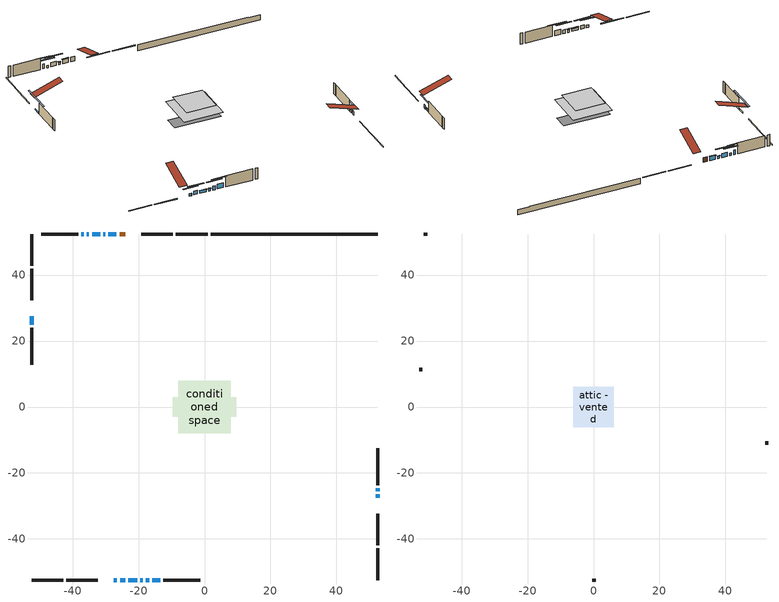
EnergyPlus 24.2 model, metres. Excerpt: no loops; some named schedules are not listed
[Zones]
conditioned space
 floor outside (Floor1 construction): -2.7,-2.7 -2.7,2.7 2.7,2.7 2.7,-2.7 z0.31
 floor adiabatic (AdiabaticFloorConstruction): -8.02,-8.02 -8.02,8.02 8.02,8.02 8.02,-8.02 z2.75
 floor foundation (Slab1 construction): -9.67,-2.97 -9.67,2.97 9.67,2.97 9.67,-2.97 z-2.13
 wall outside (RimJoist1 construction): 0.92,52.44 -8.68,52.44 / -52.44,-52.44 -42.84,-52.44 / -52.44,52.44 -52.44,42.84 / 52.44,-52.44 52.44,-42.84 z0.31:0.61
 wall outside (RimJoist2 construction): -9.61,52.44 -19.1,52.44 / -41.91,-52.44 -32.43,-52.44 / -52.44,41.91 -52.44,32.43 / 52.44,-41.91 52.44,-32.43 z0.31:0.61
 wall outside (AdiabaticWallConstruction 1): -24.08,52.44 -25.76,52.44 z0.31:2.34
 wall outside (AdiabaticWallConstruction): 52.44,-27.45 52.44,-26.43 / -25.6,-52.44 -24.08,-52.44 / -17.79,-52.44 -16.77,-52.44 z0.31:1.91; -27.45,-52.44 -26.53,-52.44 / 52.44,-25.5 52.44,-24.58 / -23.15,-52.44 -20.4,-52.44 / -19.48,-52.44 -18.71,-52.44 z0.31:1.38; -26.69,52.44 -29.13,52.44 / -31.65,52.44 -34.09,52.44 z0.31:2.06; -30.06,52.44 -30.72,52.44 / -35.01,52.44 -35.68,52.44 z0.31:1.33; -52.44,27.45 -52.44,25.01 z0.31:0.92; -36.61,52.44 -37.37,52.44 z0.31:2.34; -15.84,-52.44 -13.4,-52.44 z0.31:2.44
 wall outside (Wall1 construction): -38.3,52.44 -49.5,52.44 / -12.47,-52.44 -1.26,-52.44 / -52.44,24.08 -52.44,12.87 / 52.44,-23.65 52.44,-12.45 z0.31:5.19
 wall foundation (FoundationWall1 construction): 1.85,52.44,-2.13 1.85,52.44,0.31 47.38,52.44,0.31 47.38,52.44,0.02 52.44,52.44,0.02 52.44,52.44,-2.13
 window (WindowConstruction): 52.44,-27.44 52.44,-26.43 z0.31:1.91
 window (WindowConstruction 6): -27.44,-52.44 -26.53,-52.44 z0.31:1.38
 window (WindowConstruction 7): -25.6,-52.44 -24.08,-52.44 z0.31:1.91
 window (WindowConstruction 8): 52.44,-25.5 52.44,-24.58 z0.31:1.38
 window (WindowConstruction 9): -26.69,52.44 -29.13,52.44 z0.31:2.06
 window (WindowConstruction 10): -30.06,52.44 -30.72,52.44 z0.31:1.32
 window (WindowConstruction 11): -23.15,-52.44 -20.4,-52.44 z0.31:1.38
 window (WindowConstruction 12): -19.48,-52.44 -18.71,-52.44 z0.31:1.38
 window (WindowConstruction 13): -52.44,27.44 -52.44,25.01 z0.31:0.92
 window (WindowConstruction 1): -31.65,52.44 -34.09,52.44 z0.31:2.06
 window (WindowConstruction 2): -35.02,52.44 -35.68,52.44 z0.31:1.32
 window (WindowConstruction 3): -36.61,52.44 -37.37,52.44 z0.31:2.34
 window (WindowConstruction 4): -17.78,-52.44 -16.77,-52.44 z0.31:1.91
 window (WindowConstruction 5): -15.84,-52.44 -13.4,-52.44 z0.31:2.44
 door (Door): -24.08,52.44 -25.76,52.44 z0.31:2.34
 ceiling adiabatic (AdiabaticFloorConstruction): 8.02,-8.02 8.02,8.02 -8.02,8.02 -8.02,-8.02 z2.75
attic - vented
 floor to conditioned space (Floor2 construction Reversed): -6.08,-6.08 -6.08,6.08 6.08,6.08 6.08,-6.08 z5.19
 wall outside (Wall3 construction): -50.43,52.44 -51.52,52.44 / -0.33,-52.44 0.75,-52.44 / -52.44,11.94 -52.44,10.86 / 52.44,-11.52 52.44,-10.44 z0.31:5.19
 roof outside (Roof1 construction): -23.15,52.44,5.19 -23.15,40.59,9.14 -20.03,40.59,9.14 -20.03,52.44,5.19; -28.37,-52.44,5.19 -28.37,-40.59,9.14 -31.5,-40.59,9.14 -31.5,-52.44,5.19; -52.44,28.37,5.19 -40.59,28.37,9.14 -40.59,31.5,9.14 -52.44,31.5,5.19; 52.44,-28.37,5.19 40.59,-28.37,9.14 40.59,-31.5,9.14 52.44,-31.5,5.19
shading: 52.44,-23.79 52.44,-30.08 52.86,-30.08 52.86,-23.79 z4.55; -23.89,-52.44 -30.08,-52.44 -30.08,-52.86 -23.89,-52.86 z4.02; -21.44,-52.44 -28.24,-52.44 -28.24,-52.86 -21.44,-52.86 z4.55; 52.44,-24.38 52.44,-25.7 52.86,-25.7 52.86,-24.38 z1.58; -29.33,52.44 -26.49,52.44 -26.49,52.86 -29.33,52.86 z2.26; -30.92,52.44 -29.86,52.44 -29.86,52.86 -30.92,52.86 z1.53; -20.2,-52.44 -23.35,-52.44 -23.35,-52.86 -20.2,-52.86 z1.58; -18.51,-52.44 -19.68,-52.44 -19.68,-52.86 -18.51,-52.86 z1.58; -52.44,19.92 -52.44,32.53 -52.86,32.53 -52.86,19.92 z6; -36.73,52.44 -29.01,52.44 -29.01,52.86 -36.73,52.86 z4.7; -38.32,52.44 -32.38,52.44 -32.38,52.86 -38.32,52.86 z3.96; -40.01,52.44 -33.97,52.44 -33.97,52.86 -40.01,52.86 z4.98; -14.13,-52.44 -20.42,-52.44 -20.42,-52.86 -14.13,-52.86 z4.55; -10.76,-52.44 -18.48,-52.44 -18.48,-52.86 -10.76,-52.86 z5.08
[Building]
Building 1: Terrain=Suburbs
[Site:Location]
Montreal Intl AP_QC: Latitude {deg}=45.47; Longitude {deg}=-73.74; Time Zone {hr}=-5; Elevation {m}=36; Keep Site Location Information=Yes
[Site:GroundTemperature:Shallow]
2.07863, -0.316383, -0.508184, 0.628371, 5.19101, 9.73239, 13.6695, 16.1636, 16.3755, 14.347, 10.5102, 6.10817
[Site:WaterMainsTemperature]
Calculation Method=Schedule; Temperature Schedule=mains temperature schedule
[Material] Roughness=Rough; Thermal Absorptance=0.9
Name | Thickness {m} | Conductivity {W/m-K} | Density {kg/m3} | Specific Heat {J/kg-K} | Solar Absorptance | Visible Absorptance
asphalt or fiberglass shingles | 0.00635 | 0.162714 | 1121.4 | 1465.45 | 0.84 | 0.84
ceiling loosefill ins | 0.169333 | 0.0480833 | 16.02 | 1046.75 | 0.7 | 0.7
ceiling stud and cavity | 0.1397 | 0.43832 | 65.682 | 1177.47 | 0.7 | 0.7
concrete 4.0 in. | 0.1016 | 1.803125 | 2242.8 | 837.4 | 0.7 | 0.7
concrete 8.0 in. | 0.2032 | 1.803125 | 2242.8 | 837.4 | 0.7 | 0.7
door material | 0.04445 | 0.188738 | 512.64 | 1214.23 | 0.7 | 0.7
exterior vertical ins | 0.0305045 | 0.029427 | 32.04 | 1214.23 | 0.7 | 0.7
floor covering | 0.0127 | 0.0433444 | 54.468 | 1339.84 | 0.6 | 0.6
floor rigid ins | 0.103632 | 0.029427 | 32.04 | 1214.23 | 0.7 | 0.7
floor rigid ins 1; wall rigid ins 1 | 0.512978 | 0.029427 | 32.04 | 1214.23 | 0.7 | 0.7
floor stud and cavity | 0.1397 | 0.129595 | 92.3553 | 1139.71 | 0.7 | 0.7
floor stud and cavity 1 | 0.1397 | 1.75129 | 37.0049 | 1207.88 | 0.7 | 0.7
furniture material conditioned space 1 | 0.1524 | 0.115458 | 640.8 | 1214.23 | 0.6 | 0.6
gypsum board | 0.0127 | 0.160291 | 801 | 837.4 | 0.6 | 0.6
gypsum board 1 | 0.0127 | 0.160291 | 801 | 837.4 | 0.7 | 0.7
osb sheathing 0.5 in. | 0.0127 | 0.115458 | 512.64 | 1214.23 | 0.7 | 0.7
osb sheathing 0.75 in. | 0.01905 | 0.115458 | 512.64 | 1214.23 | 0.7 | 0.7
osb sheathing 2.0 in. | 0.0508 | 0.115458 | 512.64 | 1214.23 | 0.7 | 0.7
rim joist rigid ins; wall rigid ins | 0.051816 | 0.029427 | 32.04 | 1214.23 | 0.7 | 0.7
rim joist stud and cavity | 0.0508 | 0.0451784 | 125.044 | 1163.47 | 0.6 | 0.6
rim joist stud and cavity 1 | 0.0508 | 0.0407152 | 125.044 | 1163.47 | 0.6 | 0.6
wall stud and cavity | 0.1397 | 0.161587 | 139.0536 | 1170.24 | 0.7 | 0.7
wall stud and cavity 1 | 0.0889 | 6.1454 | 50.32683 | 1063.81 | 0.6 | 0.6
wall stud and cavity 2 | 0.0889 | 0.380278 | 52.3479 | 1209.89 | 0.7 | 0.7
wall stud and cavity 3 | 0.0889 | 0.391764 | 83.0341 | 1211.67 | 0.7 | 0.7
wood siding | 0.0254 | 0.102417 | 544.68 | 1172.36 | 0.4 | 0.4
wood siding 1 | 0.00254 | 0.102417 | 544.68 | 1172.36 | 0.4 | 0.4
wood siding 2; wood siding 3; wood siding 4 | 0.0254 | 0.102417 | 544.68 | 1172.36 | 0.7 | 0.7
[WindowMaterial:SimpleGlazingSystem]
Name | U-Factor {W/m2-K} | Solar Heat Gain Coefficient
WindowMaterial | 2.98038 | 0.61
WindowMaterial 1 | 2.87988 | 0.7
WindowMaterial 2 | 2.96732 | 0.62
WindowMaterial 3 | 3.01899 | 0.58
WindowMaterial 4 | 2.8725 | 0.71
WindowMaterial 5 | 2.94177 | 0.64
WindowMaterial 6 | 2.898619 | 0.69
WindowMaterial 7 | 2.95426 | 0.63
WindowMaterial 8 | 2.96789 | 0.62
[Construction]
AdiabaticFloorConstruction: floor stud and cavity 1, floor rigid ins 1, osb sheathing 0.75 in., floor covering
AdiabaticWallConstruction: wood siding 3, wall rigid ins 1, wall stud and cavity 2, gypsum board
AdiabaticWallConstruction 1: wood siding 4, wall rigid ins 1, wall stud and cavity 2, gypsum board
Door: door material
Floor1 construction: floor stud and cavity, floor rigid ins, osb sheathing 0.75 in., floor covering
Floor2 construction Reversed: gypsum board, ceiling stud and cavity, ceiling loosefill ins
FoundationWall1 construction: concrete 8.0 in., gypsum board 1
furniture construction conditioned space 1: furniture material conditioned space 1
PartitionWallConstruction: gypsum board, wall stud and cavity 3, gypsum board
RimJoist1 construction: wood siding 2, osb sheathing 2.0 in., rim joist stud and cavity
RimJoist2 construction: wood siding 2, rim joist rigid ins, osb sheathing 2.0 in., rim joist stud and cavity 1
Roof1 construction: asphalt or fiberglass shingles
Slab1 construction: concrete 4.0 in.
Wall1 construction: wood siding, wall rigid ins, osb sheathing 0.5 in., wall stud and cavity, gypsum board
Wall3 construction: wood siding 1, wall stud and cavity 1
WindowConstruction; WindowConstruction 4: WindowMaterial
WindowConstruction 1; WindowConstruction 9: WindowMaterial 1
WindowConstruction 10; WindowConstruction 2: WindowMaterial 2
WindowConstruction 11; WindowConstruction 6; WindowConstruction 8: WindowMaterial 5
WindowConstruction 12: WindowMaterial 7
WindowConstruction 13: WindowMaterial 8
WindowConstruction 3: WindowMaterial 3
WindowConstruction 5: WindowMaterial 4
WindowConstruction 7: WindowMaterial 6
[Zone] Multiplier=1; Part of Total Floor Area=Yes
Name | Volume {m3}
attic - vented | 94.9811
conditioned space | 931.5
[Space]
Name | Zone | Volume {m3}
attic - vented 1 | attic - vented | 94.9811
conditioned space 1 | conditioned space | 931.5
[ZoneInfiltration:EffectiveLeakageArea]
infil attic - vented 1: Zone or Space=attic - vented 1; Schedule=Always On Discrete; Effective Air Leakage Area {cm2}=5923.6; Stack Coefficient=0.000613867; Wind Coefficient=1.67401e-05
[ZoneMixing]
whole house fan mix: Zone or Space=attic - vented; Schedule=Always On Continuous; Design Flow Rate Calculation Method=Flow/Zone; Design Flow Rate {m3/s}=0; Source Zone or Space=conditioned space
[SurfaceProperty:ExposedFoundationPerimeter]
Slab1: Exposed Perimeter Calculation Method=TotalExposedPerimeter; Total Exposed Perimeter {m}=50.596
[InternalMass] Zone or ZoneList=conditioned space; Space or SpaceList=conditioned space 1
Name | Construction | Surface Area {m2}
furniture mass conditioned space 1 | furniture construction conditioned space 1 | 160.748
partition wall mass | PartitionWallConstruction | 401.87
[Lights]
interior lighting: Zone or ZoneList or Space or SpaceList=conditioned space 1; Schedule=interior lighting schedule; Design Level Calculation Method=LightingLevel; Lighting Level {W}=343.2; Return Air Fraction=0; Fraction Radiant=0.6; Fraction Visible=0.2; Fraction Replaceable=1
[People]
occupants: Zone or ZoneList or Space or SpaceList=conditioned space 1; Number of People Schedule=occupants schedule; Number of People Calculation Method=People; Number of People=3; Fraction Radiant=0.314171; Sensible Heat Fraction=0.56303; Activity Level Schedule=occupants activity schedule; Carbon Dioxide Generation Rate {m3/s-W}=0; Enable ASHRAE 55 Comfort Warnings=No; Mean Radiant Temperature Calculation Type=EnclosureAveraged
[ElectricEquipment] Zone or ZoneList or Space or SpaceList=conditioned space 1; Design Level Calculation Method=EquipmentLevel
Name | Schedule | Design Level {W} | Fraction Latent | Fraction Radiant | Fraction Lost
clothes dryer | clothes dryer schedule | 140.772 | 0.015 | 0.081 | 0.85
clothes washer | clothes washer schedule | 32.1985 | 0.03 | 0.162 | 0.7
cooking range | cooking range schedule | 215.147 | 0.08 | 0.432 | 0.2
dishwasher | dishwasher schedule | 66.8632 | 0.3 | 0.18 | 0.4
fridge | fridge schedule | 72.9452 | 0 | 0.6 | 0
mech vent house fan | mech vent house fan schedule | 10 | 0 | 0 | 1
mech vent house fan cfis | mech vent house fan cfis schedule | 0 | 0 | 0 | 0
misc plug loads | misc plug loads schedule | 494.7 | 0.045 | 0.513 | 0.1
whole house fan | Always On Discrete | 0 | 0 | 0 | 1
[OtherEquipment] Zone or ZoneList or Space or SpaceList=conditioned space 1; Design Level Calculation Method=EquipmentLevel
Name | Fuel Type | Schedule | Design Level {W} | Fraction Latent | Fraction Radiant | Fraction Lost
clothes dryer 1 | Electricity | clothes dryer schedule | 0 | 0.015 | 0.081 | 0.85
cooking range 1 | Electricity | cooking range schedule | 0 | 0.08 | 0.432 | 0.2
general water use latent | None | general water use schedule | 62.594 | 1 | 0 | 0
general water use sensible | None | general water use schedule | -61.6891 | 0 | 0.6 | 0
mech vent house fan latent load | None | Always On Discrete | 0 | 1 | 0 | 0
mech vent house fan sensible load | None | Always On Discrete | 0 | 0 | 0 | 0
water heater energy adjustment1 | Electricity | Always On Discrete | 0.01 | 0 | 0 | 1
[ZoneInfiltration:DesignFlowRate] Zone or ZoneList or Space or SpaceList=conditioned space 1; Schedule=Always On Discrete; Design Flow Rate Calculation Method=Flow/Zone; Design Flow Rate {m3/s}=0
infil flow; natural vent flow; whole house fan flow
[ZoneControl:Thermostat]
conditioned space Thermostat: Zone or ZoneList=conditioned space; Control Type Schedule=conditioned space Thermostat Schedule; Control 1=conditioned space temperature setpoint; Temperature Difference Between Cutout And Setpoint {deltaC}=0
[ThermostatSetpoint:DualSetpoint]
conditioned space temperature setpoint: Heating Setpoint Temperature Schedule=heating setpoint; Cooling Setpoint Temperature Schedule=cooling setpoint
[Zone equipment]
conditioned space: electric baseboard
[Foundation:Kiva]
Foundation Kiva 1: Initial Indoor Air Temperature {C}=21; Wall Height Above Grade {m}=0.309982; Wall Depth Below Slab {m}=0.2032; Custom Block Material Name 1=exterior vertical ins; Custom Block Depth 1 {m}=2.43998; Custom Block X Position 1 {m}=0.2159; Custom Block Z Position 1 {m}=0
[Foundation:Kiva:Settings]
Soil Conductivity {W/m-K}=0.849921; Soil Density {kg/m3}=1842.3; Soil Specific Heat {J/kg-K}=418.7; Ground Solar Absorptivity=0.9; Ground Thermal Absorptivity=0.9; Ground Surface Roughness {m}=0.03; Far-Field Width {m}=40; Deep-Ground Boundary Condition=ZeroFlux; Deep-Ground Depth {m}=40; Minimum Cell Dimension {m}=0.2; Maximum Cell Growth Coefficient=3; Simulation Timestep=Timestep
[Exterior:Lights]
exterior lighting: Schedule=exterior lighting schedule; Design Level {W}=75.6
[EnergyManagementSystem:Sensor] Output:Variable or Output:Meter Index Key=conditioned space
Name | Output:Variable or Output:Meter
conditioned_space_clg_unmet_s | Zone Cooling Setpoint Not Met Time
conditioned_space_htg_unmet_s | Zone Heating Setpoint Not Met Time
fridge_tin_s; tin_s; tin_s_1 | Zone Mean Air Temperature
tout_s | Zone Outdoor Air Drybulb Temperature
win_s | Zone Air Humidity Ratio
[Schedule:Constant]
Name | Hourly Value
Always On Continuous; mech vent house fan schedule; mech vent house fan cfis schedule; Always On Discrete | 1
occupants activity schedule | 117.228
fridge schedule | 0
[Schedule:Week:Daily]
interior lighting schedule Week Rule - Jan1-Jan27: interior lighting schedule day, interior lighting schedule day, interior lighting schedule day, interior lighting schedule day, interior lighting schedule day, interior lighting schedule day, interior lighting schedule day, interior lighting schedule default day, interior lighting schedule default day, interior lighting schedule default day, interior lighting schedule default day, interior lighting schedule default day
interior lighting schedule Week Rule - Jan28-Feb3: interior lighting schedule day, interior lighting schedule day, interior lighting schedule day, interior lighting schedule day, interior lighting schedule day 1, interior lighting schedule day 1, interior lighting schedule day 1, interior lighting schedule default day, interior lighting schedule default day, interior lighting schedule default day, interior lighting schedule default day, interior lighting schedule default day
interior lighting schedule Week Rule - Feb4-Feb24: interior lighting schedule day 1, interior lighting schedule day 1, interior lighting schedule day 1, interior lighting schedule day 1, interior lighting schedule day 1, interior lighting schedule day 1, interior lighting schedule day 1, interior lighting schedule default day, interior lighting schedule default day, interior lighting schedule default day, interior lighting schedule default day, interior lighting schedule default day
interior lighting schedule Week Rule - Feb25-Mar3: interior lighting schedule day 1, interior lighting schedule day 1, interior lighting schedule day 1, interior lighting schedule day 1, interior lighting schedule day 2, interior lighting schedule day 2, interior lighting schedule day 2, interior lighting schedule default day, interior lighting schedule default day, interior lighting schedule default day, interior lighting schedule default day, interior lighting schedule default day
interior lighting schedule Week Rule - Mar4-Mar31: interior lighting schedule day 2, interior lighting schedule day 2, interior lighting schedule day 2, interior lighting schedule day 2, interior lighting schedule day 2, interior lighting schedule day 2, interior lighting schedule day 2, interior lighting schedule default day, interior lighting schedule default day, interior lighting schedule default day, interior lighting schedule default day, interior lighting schedule default day
interior lighting schedule Week Rule - Apr1-Apr28: interior lighting schedule day 3, interior lighting schedule day 3, interior lighting schedule day 3, interior lighting schedule day 3, interior lighting schedule day 3, interior lighting schedule day 3, interior lighting schedule day 3, interior lighting schedule default day, interior lighting schedule default day, interior lighting schedule default day, interior lighting schedule default day, interior lighting schedule default day
interior lighting schedule Week Rule - Apr29-May5: interior lighting schedule day 3, interior lighting schedule day 3, interior lighting schedule day 4, interior lighting schedule day 4, interior lighting schedule day 4, interior lighting schedule day 4, interior lighting schedule day 4, interior lighting schedule default day, interior lighting schedule default day, interior lighting schedule default day, interior lighting schedule default day, interior lighting schedule default day
interior lighting schedule Week Rule - May6-May26: interior lighting schedule day 4, interior lighting schedule day 4, interior lighting schedule day 4, interior lighting schedule day 4, interior lighting schedule day 4, interior lighting schedule day 4, interior lighting schedule day 4, interior lighting schedule default day, interior lighting schedule default day, interior lighting schedule default day, interior lighting schedule default day, interior lighting schedule default day
interior lighting schedule Week Rule - May27-Jun2: interior lighting schedule day 4, interior lighting schedule day 4, interior lighting schedule day 4, interior lighting schedule day 4, interior lighting schedule day 4, interior lighting schedule day 5, interior lighting schedule day 5, interior lighting schedule default day, interior lighting schedule default day, interior lighting schedule default day, interior lighting schedule default day, interior lighting schedule default day
interior lighting schedule Week Rule - Jun3-Jun30: interior lighting schedule day 5, interior lighting schedule day 5, interior lighting schedule day 5, interior lighting schedule day 5, interior lighting schedule day 5, interior lighting schedule day 5, interior lighting schedule day 5, interior lighting schedule default day, interior lighting schedule default day, interior lighting schedule default day, interior lighting schedule default day, interior lighting schedule default day
interior lighting schedule Week Rule - Jul1-Jul28: interior lighting schedule day 6, interior lighting schedule day 6, interior lighting schedule day 6, interior lighting schedule day 6, interior lighting schedule day 6, interior lighting schedule day 6, interior lighting schedule day 6, interior lighting schedule default day, interior lighting schedule default day, interior lighting schedule default day, interior lighting schedule default day, interior lighting schedule default day
interior lighting schedule Week Rule - Jul29-Aug4: interior lighting schedule day 6, interior lighting schedule day 6, interior lighting schedule day 6, interior lighting schedule day 7, interior lighting schedule day 7, interior lighting schedule day 7, interior lighting schedule day 7, interior lighting schedule default day, interior lighting schedule default day, interior lighting schedule default day, interior lighting schedule default day, interior lighting schedule default day
interior lighting schedule Week Rule - Aug5-Aug25: interior lighting schedule day 7, interior lighting schedule day 7, interior lighting schedule day 7, interior lighting schedule day 7, interior lighting schedule day 7, interior lighting schedule day 7, interior lighting schedule day 7, interior lighting schedule default day, interior lighting schedule default day, interior lighting schedule default day, interior lighting schedule default day, interior lighting schedule default day
interior lighting schedule Week Rule - Aug26-Sep1: interior lighting schedule day 7, interior lighting schedule day 7, interior lighting schedule day 7, interior lighting schedule day 7, interior lighting schedule day 7, interior lighting schedule day 7, interior lighting schedule day 8, interior lighting schedule default day, interior lighting schedule default day, interior lighting schedule default day, interior lighting schedule default day, interior lighting schedule default day
interior lighting schedule Week Rule - Sep2-Sep29: interior lighting schedule day 8, interior lighting schedule day 8, interior lighting schedule day 8, interior lighting schedule day 8, interior lighting schedule day 8, interior lighting schedule day 8, interior lighting schedule day 8, interior lighting schedule default day, interior lighting schedule default day, interior lighting schedule default day, interior lighting schedule default day, interior lighting schedule default day
interior lighting schedule Week Rule - Sep30-Oct6: interior lighting schedule day 8, interior lighting schedule day 9, interior lighting schedule day 9, interior lighting schedule day 9, interior lighting schedule day 9, interior lighting schedule day 9, interior lighting schedule day 9, interior lighting schedule default day, interior lighting schedule default day, interior lighting schedule default day, interior lighting schedule default day, interior lighting schedule default day
interior lighting schedule Week Rule - Oct7-Oct27: interior lighting schedule day 9, interior lighting schedule day 9, interior lighting schedule day 9, interior lighting schedule day 9, interior lighting schedule day 9, interior lighting schedule day 9, interior lighting schedule day 9, interior lighting schedule default day, interior lighting schedule default day, interior lighting schedule default day, interior lighting schedule default day, interior lighting schedule default day
interior lighting schedule Week Rule - Oct28-Nov3: interior lighting schedule day 9, interior lighting schedule day 9, interior lighting schedule day 9, interior lighting schedule day 9, interior lighting schedule day 10, interior lighting schedule day 10, interior lighting schedule day 10, interior lighting schedule default day, interior lighting schedule default day, interior lighting schedule default day, interior lighting schedule default day, interior lighting schedule default day
interior lighting schedule Week Rule - Nov4-Nov24: interior lighting schedule day 10, interior lighting schedule day 10, interior lighting schedule day 10, interior lighting schedule day 10, interior lighting schedule day 10, interior lighting schedule day 10, interior lighting schedule day 10, interior lighting schedule default day, interior lighting schedule default day, interior lighting schedule default day, interior lighting schedule default day, interior lighting schedule default day
interior lighting schedule Week Rule - Nov25-Dec1: interior lighting schedule day 10, interior lighting schedule day 10, interior lighting schedule day 10, interior lighting schedule day 10, interior lighting schedule day 10, interior lighting schedule day 10, interior lighting schedule day 11, interior lighting schedule default day, interior lighting schedule default day, interior lighting schedule default day, interior lighting schedule default day, interior lighting schedule default day
interior lighting schedule Week Rule - Dec2-Dec31: interior lighting schedule day 11, interior lighting schedule day 11, interior lighting schedule day 11, interior lighting schedule day 11, interior lighting schedule day 11, interior lighting schedule day 11, interior lighting schedule day 11, interior lighting schedule default day, interior lighting schedule default day, interior lighting schedule default day, interior lighting schedule default day, interior lighting schedule default day
occupants schedule Week Rule - Jan1-Dec31: occupants schedule day, occupants schedule day, occupants schedule day, occupants schedule day, occupants schedule day, occupants schedule day, occupants schedule day, occupants schedule default day, occupants schedule default day, occupants schedule default day, occupants schedule default day, occupants schedule default day
clothes dryer schedule Week Rule - Jan1-Dec31: clothes dryer schedule day, clothes dryer schedule day, clothes dryer schedule day, clothes dryer schedule day, clothes dryer schedule day, clothes dryer schedule day, clothes dryer schedule day, clothes dryer schedule default day, clothes dryer schedule default day, clothes dryer schedule default day, clothes dryer schedule default day, clothes dryer schedule default day
clothes washer schedule Week Rule - Jan1-Dec31: clothes washer schedule day, clothes washer schedule day, clothes washer schedule day, clothes washer schedule day, clothes washer schedule day, clothes washer schedule day, clothes washer schedule day, clothes washer schedule default day, clothes washer schedule default day, clothes washer schedule default day, clothes washer schedule default day, clothes washer schedule default day
cooking range schedule Week Rule - Jan1-Dec31: cooking range schedule day, cooking range schedule day, cooking range schedule day, cooking range schedule day, cooking range schedule day, cooking range schedule day, cooking range schedule day, cooking range schedule default day, cooking range schedule default day, cooking range schedule default day, cooking range schedule default day, cooking range schedule default day
dishwasher schedule Week Rule - Jan1-Dec31: dishwasher schedule day, dishwasher schedule day, dishwasher schedule day, dishwasher schedule day, dishwasher schedule day, dishwasher schedule day, dishwasher schedule day, dishwasher schedule default day, dishwasher schedule default day, dishwasher schedule default day, dishwasher schedule default day, dishwasher schedule default day
misc plug loads schedule Week Rule - Jan1-Dec31: misc plug loads schedule day, misc plug loads schedule day, misc plug loads schedule day, misc plug loads schedule day, misc plug loads schedule day, misc plug loads schedule day, misc plug loads schedule day, misc plug loads schedule default day, misc plug loads schedule default day, misc plug loads schedule default day, misc plug loads schedule default day, misc plug loads schedule default day
general water use schedule Week Rule - Jan1-Dec31: general water use schedule day, general water use schedule day, general water use schedule day, general water use schedule day, general water use schedule day, general water use schedule day, general water use schedule day, general water use schedule default day, general water use schedule default day, general water use schedule default day, general water use schedule default day, general water use schedule default day
exterior lighting schedule Week Rule - Jan1-Jan27: exterior lighting schedule day, exterior lighting schedule day, exterior lighting schedule day, exterior lighting schedule day, exterior lighting schedule day, exterior lighting schedule day, exterior lighting schedule day, exterior lighting schedule default day, exterior lighting schedule default day, exterior lighting schedule default day, exterior lighting schedule default day, exterior lighting schedule default day
exterior lighting schedule Week Rule - Jan28-Feb3: exterior lighting schedule day, exterior lighting schedule day, exterior lighting schedule day, exterior lighting schedule day, exterior lighting schedule day 1, exterior lighting schedule day 1, exterior lighting schedule day 1, exterior lighting schedule default day, exterior lighting schedule default day, exterior lighting schedule default day, exterior lighting schedule default day, exterior lighting schedule default day
exterior lighting schedule Week Rule - Feb4-Feb24: exterior lighting schedule day 1, exterior lighting schedule day 1, exterior lighting schedule day 1, exterior lighting schedule day 1, exterior lighting schedule day 1, exterior lighting schedule day 1, exterior lighting schedule day 1, exterior lighting schedule default day, exterior lighting schedule default day, exterior lighting schedule default day, exterior lighting schedule default day, exterior lighting schedule default day
exterior lighting schedule Week Rule - Feb25-Mar3: exterior lighting schedule day 1, exterior lighting schedule day 1, exterior lighting schedule day 1, exterior lighting schedule day 1, exterior lighting schedule day 2, exterior lighting schedule day 2, exterior lighting schedule day 2, exterior lighting schedule default day, exterior lighting schedule default day, exterior lighting schedule default day, exterior lighting schedule default day, exterior lighting schedule default day
exterior lighting schedule Week Rule - Mar4-Mar31: exterior lighting schedule day 2, exterior lighting schedule day 2, exterior lighting schedule day 2, exterior lighting schedule day 2, exterior lighting schedule day 2, exterior lighting schedule day 2, exterior lighting schedule day 2, exterior lighting schedule default day, exterior lighting schedule default day, exterior lighting schedule default day, exterior lighting schedule default day, exterior lighting schedule default day
exterior lighting schedule Week Rule - Apr1-Apr28: exterior lighting schedule day 3, exterior lighting schedule day 3, exterior lighting schedule day 3, exterior lighting schedule day 3, exterior lighting schedule day 3, exterior lighting schedule day 3, exterior lighting schedule day 3, exterior lighting schedule default day, exterior lighting schedule default day, exterior lighting schedule default day, exterior lighting schedule default day, exterior lighting schedule default day
exterior lighting schedule Week Rule - Apr29-May5: exterior lighting schedule day 3, exterior lighting schedule day 3, exterior lighting schedule day 4, exterior lighting schedule day 4, exterior lighting schedule day 4, exterior lighting schedule day 4, exterior lighting schedule day 4, exterior lighting schedule default day, exterior lighting schedule default day, exterior lighting schedule default day, exterior lighting schedule default day, exterior lighting schedule default day
exterior lighting schedule Week Rule - May6-May26: exterior lighting schedule day 4, exterior lighting schedule day 4, exterior lighting schedule day 4, exterior lighting schedule day 4, exterior lighting schedule day 4, exterior lighting schedule day 4, exterior lighting schedule day 4, exterior lighting schedule default day, exterior lighting schedule default day, exterior lighting schedule default day, exterior lighting schedule default day, exterior lighting schedule default day
exterior lighting schedule Week Rule - May27-Jun2: exterior lighting schedule day 4, exterior lighting schedule day 4, exterior lighting schedule day 4, exterior lighting schedule day 4, exterior lighting schedule day 4, exterior lighting schedule day 5, exterior lighting schedule day 5, exterior lighting schedule default day, exterior lighting schedule default day, exterior lighting schedule default day, exterior lighting schedule default day, exterior lighting schedule default day
exterior lighting schedule Week Rule - Jun3-Jun30: exterior lighting schedule day 5, exterior lighting schedule day 5, exterior lighting schedule day 5, exterior lighting schedule day 5, exterior lighting schedule day 5, exterior lighting schedule day 5, exterior lighting schedule day 5, exterior lighting schedule default day, exterior lighting schedule default day, exterior lighting schedule default day, exterior lighting schedule default day, exterior lighting schedule default day
exterior lighting schedule Week Rule - Jul1-Jul28: exterior lighting schedule day 6, exterior lighting schedule day 6, exterior lighting schedule day 6, exterior lighting schedule day 6, exterior lighting schedule day 6, exterior lighting schedule day 6, exterior lighting schedule day 6, exterior lighting schedule default day, exterior lighting schedule default day, exterior lighting schedule default day, exterior lighting schedule default day, exterior lighting schedule default day
exterior lighting schedule Week Rule - Jul29-Aug4: exterior lighting schedule day 6, exterior lighting schedule day 6, exterior lighting schedule day 6, exterior lighting schedule day 7, exterior lighting schedule day 7, exterior lighting schedule day 7, exterior lighting schedule day 7, exterior lighting schedule default day, exterior lighting schedule default day, exterior lighting schedule default day, exterior lighting schedule default day, exterior lighting schedule default day
exterior lighting schedule Week Rule - Aug5-Aug25: exterior lighting schedule day 7, exterior lighting schedule day 7, exterior lighting schedule day 7, exterior lighting schedule day 7, exterior lighting schedule day 7, exterior lighting schedule day 7, exterior lighting schedule day 7, exterior lighting schedule default day, exterior lighting schedule default day, exterior lighting schedule default day, exterior lighting schedule default day, exterior lighting schedule default day
exterior lighting schedule Week Rule - Aug26-Sep1: exterior lighting schedule day 7, exterior lighting schedule day 7, exterior lighting schedule day 7, exterior lighting schedule day 7, exterior lighting schedule day 7, exterior lighting schedule day 7, exterior lighting schedule day 8, exterior lighting schedule default day, exterior lighting schedule default day, exterior lighting schedule default day, exterior lighting schedule default day, exterior lighting schedule default day
exterior lighting schedule Week Rule - Sep2-Sep29: exterior lighting schedule day 8, exterior lighting schedule day 8, exterior lighting schedule day 8, exterior lighting schedule day 8, exterior lighting schedule day 8, exterior lighting schedule day 8, exterior lighting schedule day 8, exterior lighting schedule default day, exterior lighting schedule default day, exterior lighting schedule default day, exterior lighting schedule default day, exterior lighting schedule default day
exterior lighting schedule Week Rule - Sep30-Oct6: exterior lighting schedule day 8, exterior lighting schedule day 9, exterior lighting schedule day 9, exterior lighting schedule day 9, exterior lighting schedule day 9, exterior lighting schedule day 9, exterior lighting schedule day 9, exterior lighting schedule default day, exterior lighting schedule default day, exterior lighting schedule default day, exterior lighting schedule default day, exterior lighting schedule default day
[Schedule:Year]
interior lighting schedule: interior lighting schedule Week Rule - Jan1-Jan27, 1, 1, 1, 27, interior lighting schedule Week Rule - Jan28-Feb3, 1, 28, 2, 3, interior lighting schedule Week Rule - Feb4-Feb24, 2, 4, 2, 24, interior lighting schedule Week Rule - Feb25-Mar3, 2, 25, 3, 3, interior lighting schedule Week Rule - Mar4-Mar31, 3, 4, 3, 31, interior lighting schedule Week Rule - Apr1-Apr28, 4, 1, 4, 28, interior lighting schedule Week Rule - Apr29-May5, 4, 29, 5, 5, interior lighting schedule Week Rule - May6-May26, 5, 6, 5, 26, interior lighting schedule Week Rule - May27-Jun2, 5, 27, 6, 2, interior lighting schedule Week Rule - Jun3-Jun30, 6, 3, 6, 30, interior lighting schedule Week Rule - Jul1-Jul28, 7, 1, 7, 28, interior lighting schedule Week Rule - Jul29-Aug4, 7, 29, 8, 4, interior lighting schedule Week Rule - Aug5-Aug25, 8, 5, 8, 25, interior lighting schedule Week Rule - Aug26-Sep1, 8, 26, 9, 1, interior lighting schedule Week Rule - Sep2-Sep29, 9, 2, 9, 29, interior lighting schedule Week Rule - Sep30-Oct6, 9, 30, 10, 6, interior lighting schedule Week Rule - Oct7-Oct27, 10, 7, 10, 27, interior lighting schedule Week Rule - Oct28-Nov3, 10, 28, 11, 3, interior lighting schedule Week Rule - Nov4-Nov24, 11, 4, 11, 24, interior lighting schedule Week Rule - Nov25-Dec1, 11, 25, 12, 1, interior lighting schedule Week Rule - Dec2-Dec31, 12, 2, 12, 31
occupants schedule: occupants schedule Week Rule - Jan1-Dec31, 1, 1, 12, 31
clothes dryer schedule: clothes dryer schedule Week Rule - Jan1-Dec31, 1, 1, 12, 31
clothes washer schedule: clothes washer schedule Week Rule - Jan1-Dec31, 1, 1, 12, 31
cooking range schedule: cooking range schedule Week Rule - Jan1-Dec31, 1, 1, 12, 31
dishwasher schedule: dishwasher schedule Week Rule - Jan1-Dec31, 1, 1, 12, 31
misc plug loads schedule: misc plug loads schedule Week Rule - Jan1-Dec31, 1, 1, 12, 31
general water use schedule: general water use schedule Week Rule - Jan1-Dec31, 1, 1, 12, 31
exterior lighting schedule: exterior lighting schedule Week Rule - Jan1-Jan27, 1, 1, 1, 27, exterior lighting schedule Week Rule - Jan28-Feb3, 1, 28, 2, 3, exterior lighting schedule Week Rule - Feb4-Feb24, 2, 4, 2, 24, exterior lighting schedule Week Rule - Feb25-Mar3, 2, 25, 3, 3, exterior lighting schedule Week Rule - Mar4-Mar31, 3, 4, 3, 31, exterior lighting schedule Week Rule - Apr1-Apr28, 4, 1, 4, 28, exterior lighting schedule Week Rule - Apr29-May5, 4, 29, 5, 5, exterior lighting schedule Week Rule - May6-May26, 5, 6, 5, 26, exterior lighting schedule Week Rule - May27-Jun2, 5, 27, 6, 2, exterior lighting schedule Week Rule - Jun3-Jun30, 6, 3, 6, 30, exterior lighting schedule Week Rule - Jul1-Jul28, 7, 1, 7, 28, exterior lighting schedule Week Rule - Jul29-Aug4, 7, 29, 8, 4, exterior lighting schedule Week Rule - Aug5-Aug25, 8, 5, 8, 25, exterior lighting schedule Week Rule - Aug26-Sep1, 8, 26, 9, 1, exterior lighting schedule Week Rule - Sep2-Sep29, 9, 2, 9, 29, exterior lighting schedule Week Rule - Sep30-Oct6, 9, 30, 10, 6, exterior lighting schedule Week Rule - Oct7-Oct27, 10, 7, 10, 27, exterior lighting schedule Week Rule - Oct28-Nov3, 10, 28, 11, 3, exterior lighting schedule Week Rule - Nov4-Nov24, 11, 4, 11, 24, exterior lighting schedule Week Rule - Nov25-Dec1, 11, 25, 12, 1, exterior lighting schedule Week Rule - Dec2-Dec31, 12, 2, 12, 31
[Schedule:Compact]
conditioned space Thermostat Schedule: Through: 12/31, For: AllDays, Until: 24:00, 4
mains temperature schedule: Through: 01/01, For: AllDays, Until: 24:00, 6.56833, Through: 01/02, For: AllDays, Until: 24:00, 6.48722, Through: 01/03, For: AllDays, Until: 24:00, 6.40722, Through: 01/04, For: AllDays, Until: 24:00, 6.32889, Through: 01/05, For: AllDays, Until: 24:00, 6.25167, Through: 01/06, For: AllDays, Until: 24:00, 6.17611, Through: 01/07, For: AllDays, Until: 24:00, 6.10222, Through: 01/08, For: AllDays, Until: 24:00, 6.02944, Through: 01/09, For: AllDays, Until: 24:00, 5.95833, Through: 01/10, For: AllDays, Until: 24:00, 5.88889, Through: 01/11, For: AllDays, Until: 24:00, 5.82056, Through: 01/12, For: AllDays, Until: 24:00, 5.75444, Through: 01/13, For: AllDays, Until: 24:00, 5.68944, Through: 01/14, For: AllDays, Until: 24:00, 5.62611, Through: 01/15, For: AllDays, Until: 24:00, 5.56444, Through: 01/16, For: AllDays, Until: 24:00, 5.50444, Through: 01/17, For: AllDays, Until: 24:00, 5.44611, Through: 01/18, For: AllDays, Until: 24:00, 5.38944, Through: 01/19, For: AllDays, Until: 24:00, 5.33389, Through: 01/20, For: AllDays, Until: 24:00, 5.28111, Through: 01/21, For: AllDays, Until: 24:00, 5.22944, Through: 01/22, For: AllDays, Until: 24:00, 5.17944, Through: 01/23, For: AllDays, Until: 24:00, 5.13111, Through: 01/24, For: AllDays, Until: 24:00, 5.085, Through: 01/25, For: AllDays, Until: 24:00, 5.04056, Through: 01/26, For: AllDays, Until: 24:00, 4.99778, Through: 01/27, For: AllDays, Until: 24:00, 4.95667, Through: 01/28, For: AllDays, Until: 24:00, 4.91778, Through: 01/29, For: AllDays, Until: 24:00, 4.88056, Through: 01/30, For: AllDays, Until: 24:00, 4.845, Through: 01/31, For: AllDays, Until: 24:00, 4.81167, Through: 02/01, For: AllDays, Until: 24:00, 4.77944, Through: 02/02, For: AllDays, Until: 24:00, 4.75, Through: 02/03, For: AllDays, Until: 24:00, 4.72167, Through: 02/04, For: AllDays, Until: 24:00, 4.69611, Through: 02/05, For: AllDays, Until: 24:00, 4.67167, Through: 02/06, For: AllDays, Until: 24:00, 4.64944, Through: 02/07, For: AllDays, Until: 24:00, 4.62889, Through: 02/08, For: AllDays, Until: 24:00, 4.61056, Through: 02/09, For: AllDays, Until: 24:00, 4.59389, Through: 02/10, For: AllDays, Until: 24:00, 4.57944, Through: 02/11, For: AllDays, Until: 24:00, 4.56667, Through: 02/12, For: AllDays, Until: 24:00, 4.55611, Through: 02/13, For: AllDays, Until: 24:00, 4.54722, Through: 02/14, For: AllDays, Until: 24:00, 4.54056, Through: 02/15, For: AllDays, Until: 24:00, 4.53556, Through: 02/16, For: AllDays, Until: 24:00, 4.53278, Through: 02/17, For: AllDays, Until: 24:00, 4.53167, Through: 02/18, For: AllDays, Until: 24:00, 4.53278, Through: 02/19, For: AllDays, Until: 24:00, 4.53556, Through: 02/20, For: AllDays, Until: 24:00, 4.54056, Through: 02/21, For: AllDays, Until: 24:00, 4.54722, Through: 02/22, For: AllDays, Until: 24:00, 4.55611, Through: 02/23, For: AllDays, Until: 24:00, 4.56667, Through: 02/24, For: AllDays, Until: 24:00, 4.57944, Through: 02/25, For: AllDays, Until: 24:00, 4.59389, Through: 02/26, For: AllDays, Until: 24:00, 4.61056, Through: 02/27, For: AllDays, Until: 24:00, 4.62889, Through: 02/28, For: AllDays, Until: 24:00, 4.64889, Through: 03/01, For: AllDays, Until: 24:00, 4.67111, Through: 03/02, For: AllDays, Until: 24:00, 4.69556, Through: 03/03, For: AllDays, Until: 24:00, 4.72167, Through: 03/04, For: AllDays, Until: 24:00, 4.74944, Through: 03/05, For: AllDays, Until: 24:00, 4.77944, Through: 03/06, For: AllDays, Until: 24:00, 4.81111, Through: 03/07, For: AllDays, Until: 24:00, 4.84444, Through: 03/08, For: AllDays, Until: 24:00, 4.88, Through: 03/09, For: AllDays, Until: 24:00, 4.91722, Through: 03/10, For: AllDays, Until: 24:00, 4.95611, Through: 03/11, For: AllDays, Until: 24:00, 4.99722, Through: 03/12, For: AllDays, Until: 24:00, 5.04, Through: 03/13, For: AllDays, Until: 24:00, 5.08444, Through: 03/14, For: AllDays, Until: 24:00, 5.13056, Through: 03/15, For: AllDays, Until: 24:00, 5.17889, Through: 03/16, For: AllDays, Until: 24:00, 5.22833, Through: 03/17, For: AllDays, Until: 24:00, 5.28, Through: 03/18, For: AllDays, Until: 24:00, 5.33333, Through: 03/19, For: AllDays, Until: 24:00, 5.38833, Through: 03/20, For: AllDays, Until: 24:00, 5.445, Through: 03/21, For: AllDays, Until: 24:00, 5.50333, Through: 03/22, For: AllDays, Until: 24:00, 5.56333, Through: 03/23, For: AllDays, Until: 24:00, 5.625, Through: 03/24, For: AllDays, Until: 24:00, 5.68833, Through: 03/25, For: AllDays, Until: 24:00, 5.75333, Through: 03/26, For: AllDays, Until: 24:00, 5.81944, Through: 03/27, For: AllDays, Until: 24:00, 5.88778, Through: 03/28, For: AllDays, Until: 24:00, 5.95722, Through: 03/29, For: AllDays, Until: 24:00, 6.02833, Through: 03/30, For: AllDays, Until: 24:00, 6.10111, Through: 03/31, For: AllDays, Until: 24:00, 6.175, Through: 04/01, For: AllDays, Until: 24:00, 6.25056, Through: 04/02, For: AllDays, Until: 24:00, 6.32778, Through: 04/03, For: AllDays, Until: 24:00, 6.40611, Through: 04/04, For: AllDays, Until: 24:00, 6.48556, Through: 04/05, For: AllDays, Until: 24:00, 6.56722, Through: 04/06, For: AllDays, Until: 24:00, 6.64944, Through: 04/07, For: AllDays, Until: 24:00, 6.73333, Through: 04/08, For: AllDays, Until: 24:00, 6.81833, Through: 04/09, For: AllDays, Until: 24:00, 6.905, Through: 04/10, For: AllDays, Until: 24:00, 6.99278, Through: 04/11, For: AllDays, Until: 24:00, 7.08111, Through: 04/12, For: AllDays, Until: 24:00, 7.17167, Through: 04/13, For: AllDays, Until: 24:00, 7.26278, Through: 04/14, For: AllDays, Until: 24:00, 7.355, Through: 04/15, For: AllDays, Until: 24:00, 7.44833, Through: 04/16, For: AllDays, Until: 24:00, 7.54278, Through: 04/17, For: AllDays, Until: 24:00, 7.63889, Through: 04/18, For: AllDays, Until: 24:00, 7.735, Through: 04/19, For: AllDays, Until: 24:00, 7.83278, Through: 04/20, For: AllDays, Until: 24:00, 7.93167, Through: 04/21, For: AllDays, Until: 24:00, 8.03111, Through: 04/22, For: AllDays, Until: 24:00, 8.13167, Through: 04/23, For: AllDays, Until: 24:00, 8.23278, Through: 04/24, For: AllDays, Until: 24:00, 8.335, Through: 04/25, For: AllDays, Until: 24:00, 8.43778, Through: 04/26, For: AllDays, Until: 24:00, 8.54167, Through: 04/27, For: AllDays, Until: 24:00, 8.64611, Through: 04/28, For: AllDays, Until: 24:00, 8.75167, Through: 04/29, For: AllDays, Until: 24:00, 8.85778, Through: 04/30, For: AllDays, Until: 24:00, 8.96444, Through: 05/01, For: AllDays, Until: 24:00, 9.07167, Through: 05/02, For: AllDays, Until: 24:00, 9.17944, Through: 05/03, For: AllDays, Until: 24:00, 9.28778, Through: 05/04, For: AllDays, Until: 24:00, 9.39667, Through: 05/05, For: AllDays, Until: 24:00, 9.50667, Through: 05/06, For: AllDays, Until: 24:00, 9.61667, Through: 05/07, For: AllDays, Until: 24:00, 9.72667, Through: 05/08, For: AllDays, Until: 24:00, 9.83778, Through: 05/09, For: AllDays, Until: 24:00, 9.94889, Through: 05/10, For: AllDays, Until: 24:00, 10.0606, Through: 05/11, For: AllDays, Until: 24:00, 10.1722, Through: 05/12, For: AllDays, Until: 24:00, 10.2844, Through: 05/13, For: AllDays, Until: 24:00, 10.3967, Through: 05/14, For: AllDays, Until: 24:00, 10.5094, Through: 05/15, For: AllDays, Until: 24:00, 10.6222, Through: 05/16, For: AllDays, Until: 24:00, 10.735, Through: 05/17, For: AllDays, Until: 24:00, 10.8478, Through: 05/18, For: AllDays, Until: 24:00, 10.9611, Through: 05/19, For: AllDays, Until: 24:00, 11.0744, Through: 05/20, For: AllDays, Until: 24:00, 11.1872, Through: 05/21, For: AllDays, Until: 24:00, 11.3006, Through: 05/22, For: AllDays, Until: 24:00, 11.4133, Through: 05/23, For: AllDays, Until: 24:00, 11.5267, Through: 05/24, For: AllDays, Until: 24:00, 11.6394, Through: 05/25, For: AllDays, Until: 24:00, 11.7522, Through: 05/26, For: AllDays, Until: 24:00, 11.8644, Through: 05/27, For: AllDays, Until: 24:00, 11.9767, Through: 05/28, For: AllDays, Until: 24:00, 12.0889, Through: 05/29, For: AllDays, Until: 24:00, 12.2006, Through: 05/30, For: AllDays, Until: 24:00, 12.3122, Through: 05/31, For: AllDays, Until: 24:00, 12.4228, Through: 06/01, For: AllDays, Until: 24:00, 12.5339, Through: 06/02, For: AllDays, Until: 24:00, 12.6439, Through: 06/03, For: AllDays, Until: 24:00, 12.7539, Through: 06/04, For: AllDays, Until: 24:00, 12.8628, Through: 06/05, For: AllDays, Until: 24:00, 12.9717, Through: 06/06, For: AllDays, Until: 24:00, 13.08, Through: 06/07, For: AllDays, Until: 24:00, 13.1878, Through: 06/08, For: AllDays, Until: 24:00, 13.2944, Through: 06/09, For: AllDays, Until: 24:00, 13.4011, Through: 06/10, For: AllDays, Until: 24:00, 13.5067, Through: 06/11, For: AllDays, Until: 24:00, 13.6117, Through: 06/12, For: AllDays, Until: 24:00, 13.7156, Through: 06/13, For: AllDays, Until: 24:00, 13.8194, Through: 06/14, For: AllDays, Until: 24:00, 13.9222, Through: 06/15, For: AllDays, Until: 24:00, 14.0239, Through: 06/16, For: AllDays, Until: 24:00, 14.125, Through: 06/17, For: AllDays, Until: 24:00, 14.225, Through: 06/18, For: AllDays, Until: 24:00, 14.3239, Through: 06/19, For: AllDays, Until: 24:00, 14.4222, Through: 06/20, For: AllDays, Until: 24:00, 14.5194, Through: 06/21, For: AllDays, Until: 24:00, 14.6156, Through: 06/22, For: AllDays, Until: 24:00, 14.7106, Through: 06/23, For: AllDays, Until: 24:00, 14.805, Through: 06/24, For: AllDays, Until: 24:00, 14.8978, Through: 06/25, For: AllDays, Until: 24:00, 14.9894, Through: 06/26, For: AllDays, Until: 24:00, 15.0806, Through: 06/27, For: AllDays, Until: 24:00, 15.17, Through: 06/28, For: AllDays, Until: 24:00, 15.2583, Through: 06/29, For: AllDays, Until: 24:00, 15.3456, Through: 06/30, For: AllDays, Until: 24:00, 15.4311, Through: 07/01, For: AllDays, Until: 24:00, 15.5161, Through: 07/02, For: AllDays, Until: 24:00, 15.5989, Through: 07/03, For: AllDays, Until: 24:00, 15.6811, Through: 07/04, For: AllDays, Until: 24:00, 15.7617, Through: 07/05, For: AllDays, Until: 24:00, 15.8411, Through: 07/06, For: AllDays, Until: 24:00, 15.9189, Through: 07/07, For: AllDays, Until: 24:00, 15.995, Through: 07/08, For: AllDays, Until: 24:00, 16.07, Through: 07/09, For: AllDays, Until: 24:00, 16.1433, Through: 07/10, For: AllDays, Until: 24:00, 16.2156, Through: 07/11, For: AllDays, Until: 24:00, 16.2861, Through: 07/12, For: AllDays, Until: 24:00, 16.355, Through: 07/13, For: AllDays, Until: 24:00, 16.4222, Through: 07/14, For: AllDays, Until: 24:00, 16.4878, Through: 07/15, For: AllDays, Until: 24:00, 16.5522, Through: 07/16, For: AllDays, Until: 24:00, 16.615, Through: 07/17, For: AllDays, Until: 24:00, 16.6756, Through: 07/18, For: AllDays, Until: 24:00, 16.735, Through: 07/19, For: AllDays, Until: 24:00, 16.7928, Through: 07/20, For: AllDays, Until: 24:00, 16.8489, Through: 07/21, For: AllDays, Until: 24:00, 16.9028, Through: 07/22, For: AllDays, Until: 24:00, 16.9556, Through: 07/23, For: AllDays, Until: 24:00, 17.0061, Through: 07/24, For: AllDays, Until: 24:00, 17.0556, Through: 07/25, For: AllDays, Until: 24:00, 17.1028, Through: 07/26, For: AllDays, Until: 24:00, 17.1483, Through: 07/27, For: AllDays, Until: 24:00, 17.1917, Through: 07/28, For: AllDays, Until: 24:00, 17.2339, Through: 07/29, For: AllDays, Until: 24:00, 17.2739, Through: 07/30, For: AllDays, Until: 24:00, 17.3122, Through: 07/31, For: AllDays, Until: 24:00, 17.3489, Through: 08/01, For: AllDays, Until: 24:00, 17.3833, Through: 08/02, For: AllDays, Until: 24:00, 17.4161, Through: 08/03, For: AllDays, Until: 24:00, 17.4467, Through: 08/04, For: AllDays, Until: 24:00, 17.4761, Through: 08/05, For: AllDays, Until: 24:00, 17.5028, Through: 08/06, For: AllDays, Until: 24:00, 17.5283, Through: 08/07, For: AllDays, Until: 24:00, 17.5517, Through: 08/08, For: AllDays, Until: 24:00, 17.5728, Through: 08/09, For: AllDays, Until: 24:00, 17.5922, Through: 08/10, For: AllDays, Until: 24:00, 17.61, Through: 08/11, For: AllDays, Until: 24:00, 17.6256, Through: 08/12, For: AllDays, Until: 24:00, 17.6394, Through: 08/13, For: AllDays, Until: 24:00, 17.6511, Through: 08/14, For: AllDays, Until: 24:00, 17.6611, Through: 08/15, For: AllDays, Until: 24:00, 17.6689, Through: 08/16, For: AllDays, Until: 24:00, 17.675, Through: 08/17, For: AllDays, Until: 24:00, 17.6789, Through: 08/18, For: AllDays, Until: 24:00, 17.6811, Through: 08/19, For: AllDays, Until: 24:00, 17.6811, Through: 08/20, For: AllDays, Until: 24:00, 17.6794, Through: 08/21, For: AllDays, Until: 24:00, 17.6756, Through: 08/22, For: AllDays, Until: 24:00, 17.67, Through: 08/23, For: AllDays, Until: 24:00, 17.6622, Through: 08/24, For: AllDays, Until: 24:00, 17.6528, Through: 08/25, For: AllDays, Until: 24:00, 17.6411, Through: 08/26, For: AllDays, Until: 24:00, 17.6278, Through: 08/27, For: AllDays, Until: 24:00, 17.6122, Through: 08/28, For: AllDays, Until: 24:00, 17.595, Through: 08/29, For: AllDays, Until: 24:00, 17.5756, Through: 08/30, For: AllDays, Until: 24:00, 17.5544, Through: 08/31, For: AllDays, Until: 24:00, 17.5311, Through: 09/01, For: AllDays, Until: 24:00, 17.5061, Through: 09/02, For: AllDays, Until: 24:00, 17.4794, Through: 09/03, For: AllDays, Until: 24:00, 17.4506, Through: 09/04, For: AllDays, Until: 24:00, 17.42, Through: 09/05, For: AllDays, Until: 24:00, 17.3878, Through: 09/06, For: AllDays, Until: 24:00, 17.3533, Through: 09/07, For: AllDays, Until: 24:00, 17.3172, Through: 09/08, For: AllDays, Until: 24:00, 17.2789, Through: 09/09, For: AllDays, Until: 24:00, 17.2389, Through: 09/10, For: AllDays, Until: 24:00, 17.1972, Through: 09/11, For: AllDays, Until: 24:00, 17.1539, Through: 09/12, For: AllDays, Until: 24:00, 17.1083, Through: 09/13, For: AllDays, Until: 24:00, 17.0617, Through: 09/14, For: AllDays, Until: 24:00, 17.0128, Through: 09/15, For: AllDays, Until: 24:00, 16.9622, Through: 09/16, For: AllDays, Until: 24:00, 16.9094, Through: 09/17, For: AllDays, Until: 24:00, 16.8556, Through: 09/18, For: AllDays, Until: 24:00, 16.8, Through: 09/19, For: AllDays, Until: 24:00, 16.7422, Through: 09/20, For: AllDays, Until: 24:00, 16.6833, Through: 09/21, For: AllDays, Until: 24:00, 16.6228, Through: 09/22, For: AllDays, Until: 24:00, 16.56, Through: 09/23, For: AllDays, Until: 24:00, 16.4961, Through: 09/24, For: AllDays, Until: 24:00, 16.4306, Through: 09/25, For: AllDays, Until: 24:00, 16.3633, Through: 09/26, For: AllDays, Until: 24:00, 16.295, Through: 09/27, For: AllDays, Until: 24:00, 16.2244, Through: 09/28, For: AllDays, Until: 24:00, 16.1528, Through: 09/29, For: AllDays, Until: 24:00, 16.0794, Through: 09/30, For: AllDays, Until: 24:00, 16.0044, Through: 10/01, For: AllDays, Until: 24:00, 15.9283, Through: 10/02, For: AllDays, Until: 24:00, 15.8511, Through: 10/03, For: AllDays, Until: 24:00, 15.7717, Through: 10/04, For: AllDays, Until: 24:00, 15.6917, Through: 10/05, For: AllDays, Until: 24:00, 15.6094, Through: 10/06, For: AllDays, Until: 24:00, 15.5267, Through: 10/07, For: AllDays, Until: 24:00, 15.4422, Through: 10/08, For: AllDays, Until: 24:00, 15.3567, Through: 10/09, For: AllDays, Until: 24:00, 15.2694, Through: 10/10, For: AllDays, Until: 24:00, 15.1811, Through: 10/11, For: AllDays, Until: 24:00, 15.0917, Through: 10/12, For: AllDays, Until: 24:00, 15.0011, Through: 10/13, For: AllDays, Until: 24:00, 14.9094, Through: 10/14, For: AllDays, Until: 24:00, 14.8167, Through: 10/15, For: AllDays, Until: 24:00, 14.7228, Through: 10/16, For: AllDays, Until: 24:00, 14.6278, Through: 10/17, For: AllDays, Until: 24:00, 14.5317, Through: 10/18, For: AllDays, Until: 24:00, 14.4344, Through: 10/19, For: AllDays, Until: 24:00, 14.3367, Through: 10/20, For: AllDays, Until: 24:00, 14.2378, Through: 10/21, For: AllDays, Until: 24:00, 14.1378, Through: 10/22, For: AllDays, Until: 24:00, 14.0367, Through: 10/23, For: AllDays, Until: 24:00, 13.935, Through: 10/24, For: AllDays, Until: 24:00, 13.8322, Through: 10/25, For: AllDays, Until: 24:00, 13.7289, Through: 10/26, For: AllDays, Until: 24:00, 13.625, Through: 10/27, For: AllDays, Until: 24:00, 13.52, Through: 10/28, For: AllDays, Until: 24:00, 13.4144, Through: 10/29, For: AllDays, Until: 24:00, 13.3083, Through: 10/30, For: AllDays, Until: 24:00, 13.2011, Through: 10/31, For: AllDays, Until: 24:00, 13.0939, Through: 11/01, For: AllDays, Until: 24:00, 12.9856, Through: 11/02, For: AllDays, Until: 24:00, 12.8767, Through: 11/03, For: AllDays, Until: 24:00, 12.7678, Through: 11/04, For: AllDays, Until: 24:00, 12.6578, Through: 11/05, For: AllDays, Until: 24:00, 12.5478, Through: 11/06, For: AllDays, Until: 24:00, 12.4372, Through: 11/07, For: AllDays, Until: 24:00, 12.3261, Through: 11/08, For: AllDays, Until: 24:00, 12.215, Through: 11/09, For: AllDays, Until: 24:00, 12.1033, Through: 11/10, For: AllDays, Until: 24:00, 11.9911, Through: 11/11, For: AllDays, Until: 24:00, 11.8789, Through: 11/12, For: AllDays, Until: 24:00, 11.7667, Through: 11/13, For: AllDays, Until: 24:00, 11.6539, Through: 11/14, For: AllDays, Until: 24:00, 11.5411, Through: 11/15, For: AllDays, Until: 24:00, 11.4278, Through: 11/16, For: AllDays, Until: 24:00, 11.315, Through: 11/17, For: AllDays, Until: 24:00, 11.2017, Through: 11/18, For: AllDays, Until: 24:00, 11.0889, Through: 11/19, For: AllDays, Until: 24:00, 10.9756, Through: 11/20, For: AllDays, Until: 24:00, 10.8622, Through: 11/21, For: AllDays, Until: 24:00, 10.7494, Through: 11/22, For: AllDays, Until: 24:00, 10.6367, Through: 11/23, For: AllDays, Until: 24:00, 10.5239, Through: 11/24, For: AllDays, Until: 24:00, 10.4111, Through: 11/25, For: AllDays, Until: 24:00, 10.2989, Through: 11/26, For: AllDays, Until: 24:00, 10.1867, Through: 11/27, For: AllDays, Until: 24:00, 10.0744, Through: 11/28, For: AllDays, Until: 24:00, 9.96333, Through: 11/29, For: AllDays, Until: 24:00, 9.85167, Through: 11/30, For: AllDays, Until: 24:00, 9.74111, Through: 12/01, For: AllDays, Until: 24:00, 9.63056, Through: 12/02, For: AllDays, Until: 24:00, 9.52056, Through: 12/03, For: AllDays, Until: 24:00, 9.41111, Through: 12/04, For: AllDays, Until: 24:00, 9.30167, Through: 12/05, For: AllDays, Until: 24:00, 9.19333, Through: 12/06, For: AllDays, Until: 24:00, 9.08556, Through: 12/07, For: AllDays, Until: 24:00, 8.97778, Through: 12/08, For: AllDays, Until: 24:00, 8.87111, Through: 12/09, For: AllDays, Until: 24:00, 8.765, Through: 12/10, For: AllDays, Until: 24:00, 8.66, Through: 12/11, For: AllDays, Until: 24:00, 8.555, Through: 12/12, For: AllDays, Until: 24:00, 8.45111, Through: 12/13, For: AllDays, Until: 24:00, 8.34833, Through: 12/14, For: AllDays, Until: 24:00, 8.24611, Through: 12/15, For: AllDays, Until: 24:00, 8.14444, Through: 12/16, For: AllDays, Until: 24:00, 8.04389, Through: 12/17, For: AllDays, Until: 24:00, 7.94444, Through: 12/18, For: AllDays, Until: 24:00, 7.84556, Through: 12/19, For: AllDays, Until: 24:00, 7.74778, Through: 12/20, For: AllDays, Until: 24:00, 7.65111, Through: 12/21, For: AllDays, Until: 24:00, 7.555, Through: 12/22, For: AllDays, Until: 24:00, 7.46056, Through: 12/23, For: AllDays, Until: 24:00, 7.36667, Through: 12/24, For: AllDays, Until: 24:00, 7.27444, Through: 12/25, For: AllDays, Until: 24:00, 7.18278, Through: 12/26, For: AllDays, Until: 24:00, 7.09278, Through: 12/27, For: AllDays, Until: 24:00, 7.00389, Through: 12/28, For: AllDays, Until: 24:00, 6.91611, Through: 12/29, For: AllDays, Until: 24:00, 6.82944, Through: 12/30, For: AllDays, Until: 24:00, 6.74389, Through: 12/31, For: AllDays, Until: 24:00, 6.66
